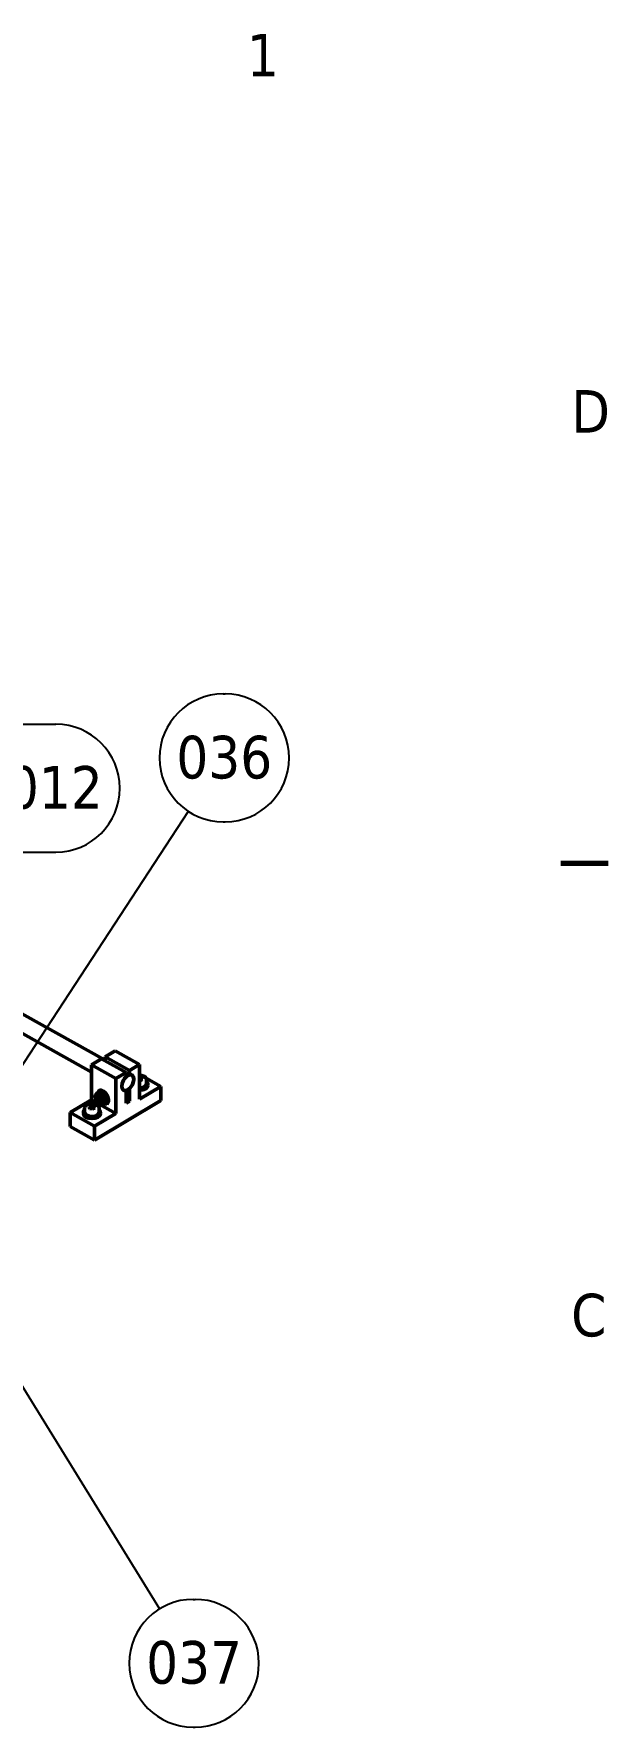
# Model space of a CAD drawing. Header units: millimetres. Extents: x -2685 to 3000, y -4484 to 2121.
# Drawn here: x 2619 to 2956, y 1084 to 2078 of the extents above; entities that cross this region are included whole.
import ezdxf

# ---------------------------------------------------------------- set-up
doc = ezdxf.new("R2010")
doc.units = ezdxf.units.MM
doc.header["$LTSCALE"] = 7.142857
for name, color, linetype, lineweight in [('Border (ISO)', 7, 'Continuous', 70), ('Symbol (ISO)', 7, 'Continuous', 25), ('Visible (ISO)', 7, 'Continuous', 50)]:
    doc.layers.add(name, color=color, linetype=linetype, lineweight=lineweight)
doc.styles.add('Note Text (ISO)', font='tahoma.ttf')

# ---------------------------------------------------------------- blocks, each defined once
blk = doc.blocks.new('Borders Default Border')
at = {"layer": 'Border (ISO)'}
blk.add_line((410, 222.75), (413.9, 222.75), dxfattribs=at)
at = {"layer": 'Border (ISO)', "char_height": 3.5, "attachment_point": 7, "style": 'Note Text (ISO)'}
for s, insert in [('1', (384.21, 287.4)), ('D', (410.87, 258.13)), ('C', (410.86, 183.81))]:
    blk.add_mtext(s, dxfattribs=dict(at, insert=insert))
blk = doc.blocks.new('Balloon13')
at = {"layer": 'Symbol (ISO)'}
for p, q in [((360.53, 188.2), (359.22, 190.32)), ((360.96, 188.46), (359.22, 190.32)), ((359.22, 190.32), (360.11, 187.93)), ((360.11, 187.93), (360.96, 188.46)), ((360.53, 188.2), (377.03, 161.48)), ((379.79, 162.27), (379.95, 162.27)), ((379.79, 151.77), (379.95, 151.77))]:
    blk.add_line(p, q, dxfattribs=at)
at = {"layer": 'Symbol (ISO)', "flags": 128}
blk.add_lwpolyline([(360.96, 188.46), (359.22, 190.32)], dxfattribs=at)
at = {"layer": 'Symbol (ISO)'}
for centre, start, end in [((379.79, 157.02), 90, 270), ((379.95, 157.02), 270, 90)]:
    blk.add_arc(centre, 5.25, start, end, dxfattribs=at)
blk.add_solid([(360.96, 188.46), (359.22, 190.32), (360.11, 187.93), (360.96, 188.46)], dxfattribs=at)
at = {"layer": 'Symbol (ISO)', "insert": (379.87, 157.06), "char_height": 3.5, "attachment_point": 5, "style": 'Note Text (ISO)'}
blk.add_mtext('037', dxfattribs=at)
blk = doc.blocks.new('Balloon15')
at = {"layer": 'Symbol (ISO)'}
for p, q in [((382.27, 236.66), (382.43, 236.66)), ((364.05, 203.52), (379.41, 227.03)), ((382.27, 226.16), (382.43, 226.16)), ((363.63, 203.79), (362.68, 201.43)), ((364.05, 203.52), (362.68, 201.43)), ((362.68, 201.43), (364.46, 203.25)), ((364.46, 203.25), (363.63, 203.79))]:
    blk.add_line(p, q, dxfattribs=at)
at = {"layer": 'Symbol (ISO)', "flags": 128}
blk.add_lwpolyline([(363.63, 203.79), (362.68, 201.43)], dxfattribs=at)
at = {"layer": 'Symbol (ISO)'}
for centre, start, end in [((382.27, 231.41), 90, 270), ((382.43, 231.41), 270, 90)]:
    blk.add_arc(centre, 5.25, start, end, dxfattribs=at)
blk.add_solid([(363.63, 203.79), (362.68, 201.43), (364.46, 203.25), (363.63, 203.79)], dxfattribs=at)
at = {"layer": 'Symbol (ISO)', "insert": (382.35, 231.44), "char_height": 3.5, "attachment_point": 5, "style": 'Note Text (ISO)'}
blk.add_mtext('036', dxfattribs=at)
blk = doc.blocks.new('Balloon16')
at = {"layer": 'Symbol (ISO)'}
for p, q in [((365.72, 234.17), (368.51, 234.17)), ((360.09, 202.9), (364.61, 223.81)), ((365.72, 223.67), (368.51, 223.67)), ((359.6, 203), (359.56, 200.45)), ((360.09, 202.9), (359.56, 200.45)), ((359.56, 200.45), (360.57, 202.79)), ((360.57, 202.79), (359.6, 203))]:
    blk.add_line(p, q, dxfattribs=at)
at = {"layer": 'Symbol (ISO)', "flags": 128}
blk.add_lwpolyline([(359.6, 203), (359.56, 200.45)], dxfattribs=at)
at = {"layer": 'Symbol (ISO)'}
for centre, start, end in [((365.72, 228.92), 90, 270), ((368.51, 228.92), 270, 90)]:
    blk.add_arc(centre, 5.25, start, end, dxfattribs=at)
blk.add_solid([(359.6, 203), (359.56, 200.45), (360.57, 202.79), (359.6, 203)], dxfattribs=at)
at = {"layer": 'Symbol (ISO)', "insert": (367.11, 228.96), "char_height": 3.5, "attachment_point": 5, "style": 'Note Text (ISO)'}
blk.add_mtext('1012', dxfattribs=at)

msp = doc.modelspace()

# ---------------------------------------------------------------- linework, layer by layer
at = {"layer": 'Visible (ISO)'}
for p, q in [((2661.092, 1475.481), (2592.539, 1513.806)), ((2653.092, 1468.497), (2582.623, 1507.893)), ((2661.092, 1477.491), (2667.005, 1481.016)), ((2667.005, 1481.016), (2681.373, 1472.984)), ((2653.092, 1472.721), (2659.005, 1476.246)), ((2653.092, 1452.308), (2653.092, 1472.721)), ((2653.092, 1472.721), (2667.46, 1464.688)), ((2659.005, 1476.246), (2673.373, 1468.214)), ((2661.092, 1475.08), (2661.092, 1477.491)), ((2661.092, 1477.491), (2675.46, 1469.458)), ((2681.373, 1472.984), (2675.46, 1469.458)), ((2681.373, 1452.571), (2681.373, 1472.984)), ((2673.373, 1468.214), (2667.46, 1464.688)), ((2667.46, 1464.688), (2667.46, 1444.276)), ((2673.373, 1465.705), (2673.373, 1468.214)), ((2673.373, 1468.115), (2675.46, 1466.949)), ((2675.46, 1469.458), (2675.46, 1466.949)), ((2676.857, 1466.668), (2676.245, 1467.01)), ((2681.373, 1467.037), (2682.174, 1466.589)), ((2681.373, 1465.269), (2682.35, 1465.128)), ((2681.62, 1463.448), (2681.373, 1463.484)), ((2682.825, 1464.166), (2681.62, 1463.448)), ((2682.35, 1465.128), (2682.825, 1464.166)), ((2682.35, 1463.883), (2682.35, 1465.128)), ((2685.138, 1464.932), (2693.894, 1460.037)), ((2685.395, 1464.001), (2685.395, 1461.552)), ((2686.145, 1460.735), (2686.145, 1461.552)), ((2640.571, 1444.843), (2653.092, 1452.308)), ((2653.092, 1452.308), (2667.46, 1444.276)), ((2654.939, 1428.645), (2693.894, 1451.872)), ((2656.227, 1452.914), (2656.217, 1453.253)), ((2657.969, 1457.227), (2656.66, 1456.446)), ((2657.336, 1451.054), (2657.63, 1450.884)), ((2657.575, 1457.696), (2657.972, 1457.933)), ((2660.873, 1455.604), (2659.564, 1454.823)), ((2662.324, 1451.934), (2661.015, 1451.154)), ((2671.977, 1457.94), (2671.365, 1458.282)), ((2673.203, 1457.754), (2673.373, 1457.659)), ((2673.373, 1450.251), (2673.373, 1457.659)), ((2673.373, 1452.662), (2675.46, 1451.495)), ((2675.46, 1451.495), (2673.373, 1450.251)), ((2675.375, 1458.951), (2675.46, 1458.904)), ((2675.46, 1458.904), (2675.46, 1451.495)), ((2693.894, 1460.037), (2681.373, 1452.571)), ((2693.894, 1451.872), (2693.894, 1460.037)), ((2640.571, 1436.678), (2640.571, 1444.843)), ((2640.571, 1444.843), (2654.939, 1436.81)), ((2648.32, 1444.144), (2648.32, 1444.961)), ((2649.07, 1447.41), (2649.07, 1444.961)), ((2651.64, 1448.062), (2652.845, 1448.78)), ((2652.115, 1447.1), (2651.64, 1448.062)), ((2653.795, 1446.857), (2652.115, 1447.1)), ((2652.845, 1448.78), (2654.525, 1448.537)), ((2652.845, 1446.995), (2652.845, 1448.78)), ((2655, 1447.575), (2653.795, 1446.857)), ((2654.525, 1448.537), (2655, 1447.575)), ((2654.525, 1447.292), (2654.525, 1448.537)), ((2667.46, 1444.276), (2654.939, 1436.81)), ((2657.57, 1447.41), (2657.57, 1444.961)), ((2658.32, 1444.144), (2658.32, 1444.961)), ((2660.873, 1449.888), (2659.564, 1449.108)), ((2662.184, 1449.966), (2662.581, 1450.202)), ((2640.571, 1436.678), (2654.939, 1428.645)), ((2654.939, 1436.81), (2654.939, 1428.645))]:
    msp.add_line(p, q, dxfattribs=at)
for centre, major_axis, ratio in [((2674.417, 1462.304), (2.44, 4.364), 0.5679804), ((2657.653, 1452.504), (-1.485, 2.491), 0.5865704), ((2657.355, 1452.325), (-0.804, 1.349), 0.5865704)]:
    msp.add_ellipse(centre, major_axis=major_axis, ratio=ratio, dxfattribs=at)
for centre, major_axis, ratio, start_param, end_param in [((2674.417, 1462.304), (-2.513, -4.495), 0.5679804, 4.2146152, 6.7651161), ((2674.417, 1462.304), (2.513, 4.495), 0.5679804, 4.2146152, 6.7651161), ((2681.145, 1461.552), (5, 0), 0.5773503, 4.7579408, 6.8379963), ((2681.145, 1461.552), (4.25, 0), 0.5773503, 4.7659864, 6.2831853), ((2657.653, 1452.504), (1.024, -1.718), 0.5865704, 5.4732362, 10.234727), ((2659.879, 1453.831), (2.305, -3.865), 0.5865704, 5.7586721, 9.9492912), ((2681.145, 1460.735), (5, 0), 0.5773503, 4.7579408, 6.2831853), ((2653.32, 1444.961), (5, 0), 0.5773503, 2.5867816, 6.8379963), ((2653.32, 1444.144), (5, 0), 0.5773503, 3.1415927, 6.2831853), ((2653.32, 1444.961), (4.25, 0), 0.5773503, 3.1415927, 6.2831853)]:
    msp.add_ellipse(centre, major_axis=major_axis, ratio=ratio, start_param=start_param, end_param=end_param, dxfattribs=at)
for points, knots in [([(2681.373, 1466.662), (2681.727, 1466.651), (2682.079, 1466.612), (2682.853, 1466.464), (2683.267, 1466.338), (2684.016, 1466.004), (2684.352, 1465.796), (2684.897, 1465.308), (2685.111, 1465.03), (2685.342, 1464.492), (2685.395, 1464.247), (2685.395, 1464.001)], [3.9994915, 3.9994915, 3.9994915, 3.9994915, 4.2631117, 4.2631117, 4.6003574, 4.6003574, 4.9405063, 4.9405063, 5.2704786, 5.2704786, 5.5138873, 5.5138873, 5.5138873, 5.5138873]), ([(2649.07, 1447.41), (2649.07, 1447.676), (2649.132, 1447.94), (2649.369, 1448.45), (2649.553, 1448.692), (2650.038, 1449.149), (2650.352, 1449.356), (2651.074, 1449.703), (2651.485, 1449.838), (2652.349, 1450.022), (2652.802, 1450.071), (2653.708, 1450.079), (2654.161, 1450.039), (2655.028, 1449.874), (2655.441, 1449.747), (2656.191, 1449.413), (2656.527, 1449.205), (2657.072, 1448.718), (2657.286, 1448.439), (2657.517, 1447.901), (2657.57, 1447.656), (2657.57, 1447.41)], [2.3722946, 2.3722946, 2.3722946, 2.3722946, 2.6349032, 2.6349032, 2.9217379, 2.9217379, 3.2495681, 3.2495681, 3.5897658, 3.5897658, 3.9273066, 3.9273066, 4.2631117, 4.2631117, 4.6003574, 4.6003574, 4.9405063, 4.9405063, 5.2704786, 5.2704786, 5.5138873, 5.5138873, 5.5138873, 5.5138873])]:
    msp.add_open_spline(points, degree=3, knots=knots, dxfattribs=at)
for points in [[(2655.208, 1454.4), (2655.529, 1455.181), (2656.66, 1456.446)], [(2656.66, 1450.731), (2655.529, 1452.323), (2655.208, 1454.4)], [(2656.66, 1456.446), (2657.706, 1455.393), (2659.564, 1454.823)], [(2660.873, 1455.604), (2659.827, 1456.657), (2657.969, 1457.227)], [(2659.564, 1454.823), (2659.884, 1452.746), (2661.015, 1451.154)], [(2661.015, 1451.154), (2659.884, 1449.889), (2659.564, 1449.108)], [(2662.324, 1451.934), (2662.004, 1454.011), (2660.873, 1455.604)], [(2660.873, 1449.888), (2662.004, 1451.153), (2662.324, 1451.934)], [(2659.564, 1449.108), (2657.706, 1449.677), (2656.66, 1450.731)]]:
    msp.add_rational_spline(points, [1, 1.15470053838, 1], degree=2, dxfattribs=at)

# ---------------------------------------------------------------- block references
at = {"xscale": 7.142857142857142, "yscale": 7.142857142857142, "zscale": 7.142857142857142}
msp.add_blockref('Borders Default Border', (0, 0), dxfattribs=at)
at = {"layer": 'Symbol (ISO)', "xscale": 7.142857142857142, "yscale": 7.142857142857142, "zscale": 7.142857142857142}
for name in ['Balloon15', 'Balloon16', 'Balloon13']:
    msp.add_blockref(name, (0, 0), dxfattribs=at)

doc.saveas('drawing.dxf')
